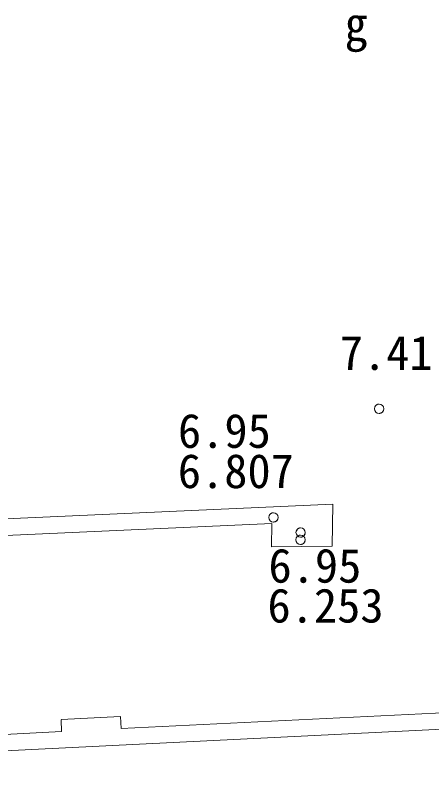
# Model space of a CAD drawing. Units: millimetres, scale not verified. Extents: x -205250 to 205250, y -143500 to 143500.
# Drawn here: x -93581 to -84634, y 1915 to 18186 of the extents above; entities that cross this region are included whole.
import ezdxf
from ezdxf.enums import TextEntityAlignment as Align

# ---------------------------------------------------------------- set-up
doc = ezdxf.new("R2010")
doc.units = ezdxf.units.MM
doc.header["$LTSCALE"] = 500
doc.linetypes.add('DOTTED', pattern=[1.75, 0.25, -1.5])
for name, color, linetype, lineweight in [('0-1_現況図面', 7, 'Continuous', 13), ('0-2_単点（標高）', 7, 'DOTTED', 18), ('0-3_トラバー基準点・ＫＢＭ', 7, 'Continuous', 13)]:
    doc.layers.add(name, color=color, linetype=linetype, lineweight=lineweight)
doc.styles.add('ＭＳ ゴシック', font='')
doc.styles.get('ＭＳ ゴシック').set_extended_font_data('MS Gothic')

msp = doc.modelspace()

# ---------------------------------------------------------------- linework, layer by layer
at = {"layer": '0-1_現況図面'}
for p, q in [((-110973, 6601), (-86762, 7688)), ((-109958.8, 6286.2), (-88070, 7268.9)), ((-88070, 7268), (-88077.7, 6770.8)), ((-91303.2, 2864.1), (-82482.4, 3299.1)), ((-92596.2, 3059.9), (-91316, 3123)), ((-91316, 3123), (-91303.2, 2864.1)), ((-103373.4, 1914.8), (-81899, 2974)), ((-92596, 3056), (-92583.4, 2800.9)), ((-103388, 2268), (-92583.4, 2800.9))]:
    msp.add_line(p, q, dxfattribs=at)
msp.add_lwpolyline([(-86762, 7688), (-86776, 6783), (-88079, 6770.8)], dxfattribs=at)
at = {"layer": '0-2_単点（標高）', "linetype": 'Continuous', "lineweight": 13}
for centre in [(-85767, 9734), (-88036, 7401), (-87451, 7076), (-87452, 6920)]:
    msp.add_circle(centre, 100, dxfattribs=at)
at = {"layer": '0-2_単点（標高）'}
for centre, start, end in [((-85767, 9734), 90, 270), ((-85767, 9734), 270, 90), ((-88036, 7401), 90, 270), ((-88036, 7401), 270, 90), ((-87451, 7076), 90, 270), ((-87451, 7076), 270, 90), ((-87452, 6920), 90, 270), ((-87452, 6920), 270, 90)]:
    msp.add_arc(centre, 100, start, end, dxfattribs=at)

# ---------------------------------------------------------------- texts
at = {"layer": '0-2_単点（標高）', "style": 'ＭＳ ゴシック'}
for s, p in [('7.41', (-86610.1, 10348.8)), ('6.95', (-90085.8, 8673.8)), ('6.807', (-90089, 7809.8)), ('6.95', (-88142.1, 5779)), ('6.253', (-88163.5, 4921.8))]:
    msp.add_text(s, height=733.1, dxfattribs=at).set_placement(p, align=Align.BOTTOM_LEFT)
at = {"layer": '0-3_トラバー基準点・ＫＢＭ', "style": 'ＭＳ ゴシック'}
msp.add_text('g', height=733.1, dxfattribs=at).set_placement((-86508.1, 17411.8), align=Align.BOTTOM_LEFT)

doc.saveas('drawing.dxf')
